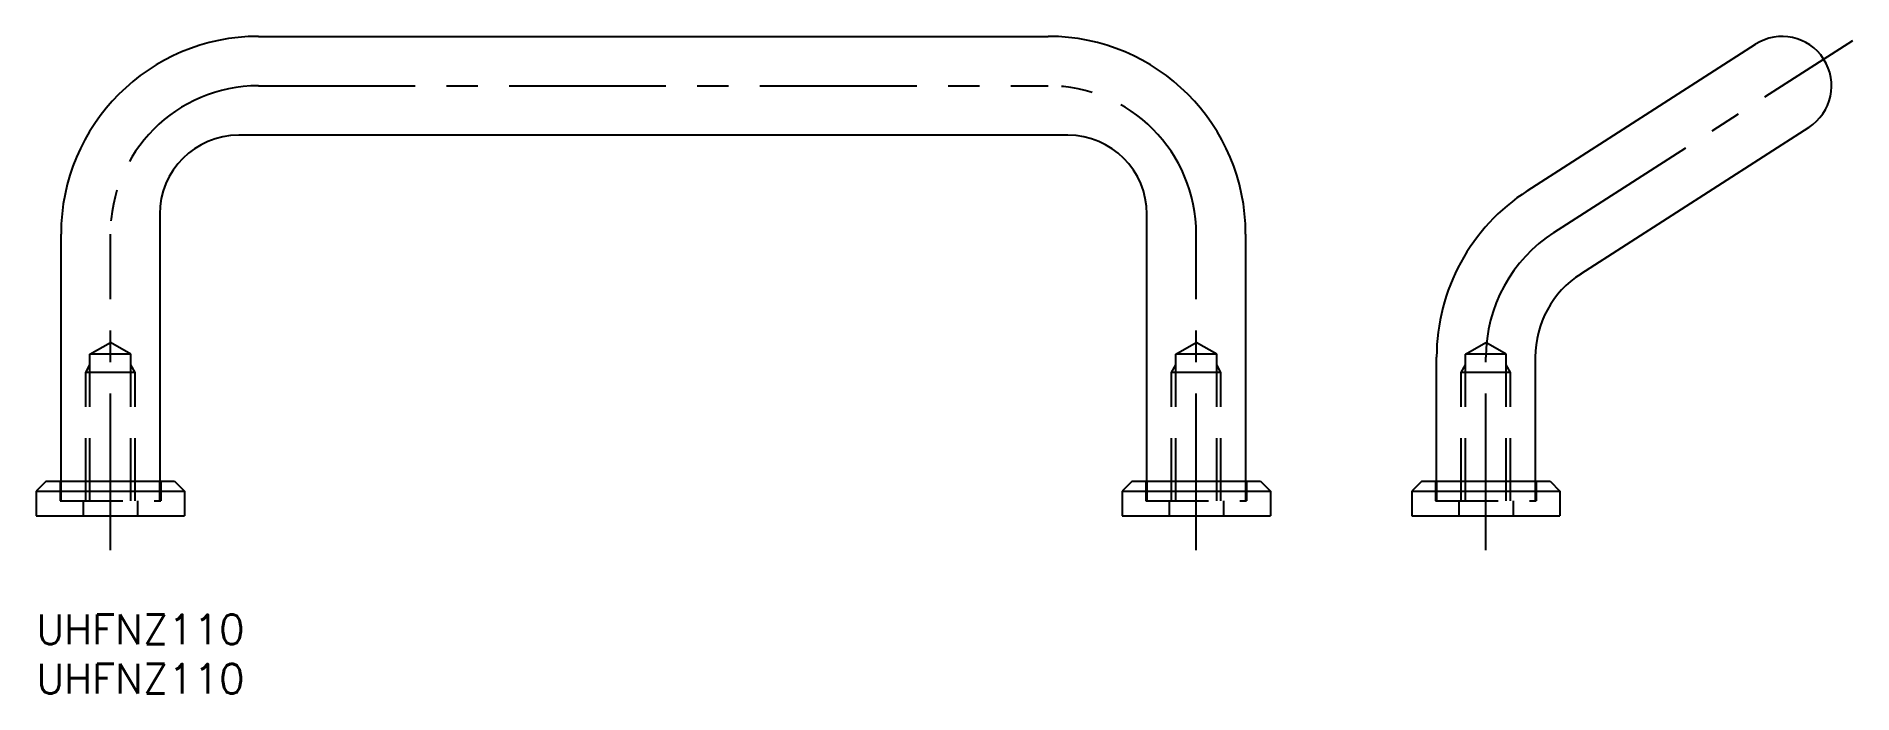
# Model space of a CAD drawing. Extents: x 0 to 184, y -8 to 58.
import ezdxf

# ---------------------------------------------------------------- set-up
doc = ezdxf.new("R2010")
doc.units = 0
doc.header["$LTSCALE"] = 0.5
doc.linetypes.add('CENTER', pattern=[50.8, 31.75, -6.35, 6.35, -6.35])
doc.linetypes.add('DASHED', pattern=[19.05, 12.7, -6.35])
for name, color, linetype in [('MSM_CENTER', 1, 'CENTER'), ('MSM_CONTINUOUS', 7, 'CONTINUOUS'), ('MSM_DASHED', 4, 'DASHED'), ('MSM_PART_NUMBER', 7, 'CONTINUOUS')]:
    doc.layers.add(name, color=color, linetype=linetype)
doc.styles.get("Standard").update_dxf_attribs({"font": 'txt.shx', "height": 3, "bigfont": 'bigfont.shx'})

# ---------------------------------------------------------------- blocks, each defined once
blk = doc.blocks.new('*U6')
at = {"layer": 'MSM_PART_NUMBER'}
blk.add_text('UHFNZ110', height=3, dxfattribs=at).set_placement((0, -3))
blk = doc.blocks.new('*U7')
at = {"layer": 'MSM_PART_NUMBER'}
blk.add_text('UHFNZ110', height=3, dxfattribs=at).set_placement((0, -8))

msp = doc.modelspace()

# ---------------------------------------------------------------- linework, layer by layer
at = {"layer": 'MSM_CENTER'}
for p, q in [((153.73, 38.66), (183.99, 58.09)), ((22.5, 53.5), (102.5, 53.5)), ((7.5, 6.5), (7.5, 38.5)), ((117.5, 6.5), (117.5, 38.5)), ((146.84, 6.5), (146.84, 26.04))]:
    msp.add_line(p, q, dxfattribs=at)
for centre, start, end in [((22.5, 38.5), 90, 180), ((102.5, 38.5), 0, 90), ((161.84, 26.04), 122.7126, 180)]:
    msp.add_arc(centre, 15, start, end, dxfattribs=at)
at = {"layer": 'MSM_CONTINUOUS'}
for p, q in [((22.5, 58.5), (102.5, 58.5)), ((151.03, 42.87), (174.13, 57.71)), ((104.5, 48.5), (20.5, 48.5)), ((179.54, 49.29), (156.43, 34.45)), ((12.5, 40.5), (12.5, 13.5)), ((112.5, 13.5), (112.5, 40.5)), ((2.5, 13.5), (2.5, 38.5)), ((122.5, 38.5), (122.5, 13.5)), ((141.84, 13.5), (141.84, 26.04)), ((151.84, 26.04), (151.84, 13.5)), ((1, 13.5), (0, 12.5)), ((1, 13.5), (14, 13.5)), ((14, 13.5), (15, 12.5)), ((111, 13.5), (110, 12.5)), ((111, 13.5), (124, 13.5)), ((124, 13.5), (125, 12.5)), ((140.34, 13.5), (139.34, 12.5)), ((140.34, 13.5), (153.34, 13.5)), ((153.34, 13.5), (154.34, 12.5)), ((0, 12.5), (15, 12.5)), ((0, 12.5), (0, 10)), ((15, 12.5), (15, 10)), ((110, 12.5), (125, 12.5)), ((110, 12.5), (110, 10)), ((110, 11.25), (110, 11.25)), ((125, 12.5), (125, 10)), ((139.34, 12.5), (154.34, 12.5)), ((139.34, 12.5), (139.34, 10)), ((154.34, 12.5), (154.34, 10)), ((0, 10), (15, 10)), ((110, 10), (125, 10)), ((139.34, 10), (154.34, 10))]:
    msp.add_line(p, q, dxfattribs=at)
for centre, radius, start, end in [((22.5, 38.5), 20, 90, 180), ((102.5, 38.5), 20, 0, 90), ((176.84, 53.5), 5, 302.7126, 122.7126), ((20.5, 40.5), 8, 90, 180), ((104.5, 40.5), 8, 0, 90), ((161.84, 26.04), 20, 122.7126, 180), ((161.84, 26.04), 10, 122.7126, 180)]:
    msp.add_arc(centre, radius, start, end, dxfattribs=at)
at = {"layer": 'MSM_DASHED'}
for p, q in [((5.43, 26.35), (7.5, 27.54)), ((5.43, 11.5), (5.43, 26.35)), ((9.57, 26.35), (5.43, 26.35)), ((9.57, 26.35), (7.5, 27.54)), ((9.57, 11.5), (9.57, 26.35)), ((115.43, 26.35), (117.5, 27.54)), ((119.57, 26.35), (115.43, 26.35)), ((115.43, 11.5), (115.43, 26.35)), ((119.57, 26.35), (117.5, 27.54)), ((119.57, 11.5), (119.57, 26.35)), ((144.77, 26.35), (146.84, 27.54)), ((148.9, 26.35), (144.77, 26.35)), ((144.77, 11.5), (144.77, 26.35)), ((148.9, 26.35), (146.84, 27.54)), ((148.9, 11.5), (148.9, 26.35)), ((5, 24.5), (5.43, 25.25)), ((5, 11.5), (5, 24.5)), ((10, 24.5), (5, 24.5)), ((10, 24.5), (9.57, 25.25)), ((10, 11.5), (10, 24.5)), ((115, 24.5), (115.43, 25.25)), ((120, 24.5), (115, 24.5)), ((115, 11.5), (115, 24.5)), ((120, 24.5), (119.57, 25.25)), ((120, 11.5), (120, 24.5)), ((144.34, 24.5), (144.77, 25.25)), ((149.34, 24.5), (144.34, 24.5)), ((144.34, 11.5), (144.34, 24.5)), ((149.34, 24.5), (148.9, 25.25)), ((149.34, 11.5), (149.34, 24.5)), ((2.4, 13.5), (2.4, 11.5)), ((2.5, 11.5), (2.5, 13.5)), ((12.5, 11.5), (12.5, 13.5)), ((12.6, 13.5), (12.6, 11.5)), ((112.4, 13.5), (112.4, 11.5)), ((112.5, 13.5), (112.5, 11.5)), ((122.5, 13.5), (122.5, 11.5)), ((122.6, 13.5), (122.6, 11.5)), ((141.74, 13.5), (141.74, 11.5)), ((141.84, 13.5), (141.84, 11.5)), ((151.84, 13.5), (151.84, 11.5)), ((151.94, 13.5), (151.94, 11.5)), ((2.4, 11.5), (12.6, 11.5)), ((4.75, 11.5), (4.75, 10)), ((10.25, 11.5), (10.25, 10)), ((112.4, 11.5), (122.6, 11.5)), ((114.75, 11.5), (114.75, 10)), ((120.25, 11.5), (120.25, 10)), ((141.74, 11.5), (151.94, 11.5)), ((144.09, 11.5), (144.09, 10)), ((149.59, 11.5), (149.59, 10))]:
    msp.add_line(p, q, dxfattribs=at)

# ---------------------------------------------------------------- block references
at = {"layer": 'MSM_CONTINUOUS'}
for name in ['*U6', '*U7']:
    msp.add_blockref(name, (0, 0), dxfattribs=at)

doc.saveas('drawing.dxf')
